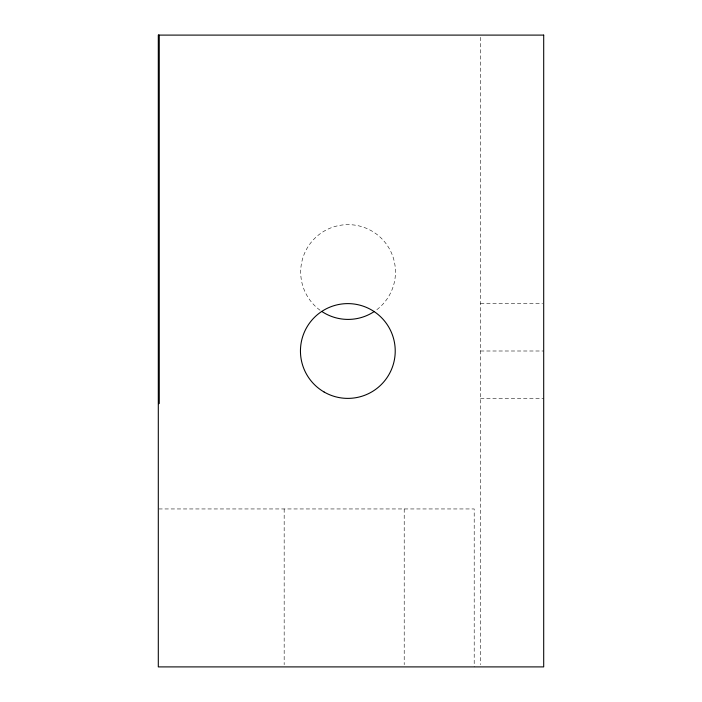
<?xml version="1.0" encoding="UTF-8"?>
<svg xmlns="http://www.w3.org/2000/svg" width="702" height="702" viewBox="0 0 702 702"><rect width="100%" height="100%" fill="white"/><g stroke="black" fill="none" stroke-linecap="round" stroke-linejoin="round"><path stroke-width="0.53" stroke-dasharray="3.51 2.63" d="M480.519 303.615L542.611 303.615M480.519 351L543.699 351M480.519 398.385L543.699 398.385M158.784 508.95L474.201 508.95L474.201 666.9M480.519 37.294L480.519 664.706M404.212 508.95L404.212 664.706M284.17 508.95L284.17 664.706M320.068 310.24A47.385 47.385 0 0 1 313.145 240.014A47.385 47.385 0 0 1 383.713 240.786A47.385 47.385 0 0 1 375.254 310.846"/><path stroke-width="1.05" d="M158.942 35.1L158.942 403.65M158.784 35.1L158.784 403.65M374.394 311.434A47.385 47.385 0 0 1 321.77 311.434M543.699 35.1L158.301 35.1L158.301 666.9L543.699 666.9L543.699 35.1M324.148 392.041A47.385 47.385 0 0 0 395.226 351A47.385 47.385 0 0 0 324.148 309.959A47.385 47.385 0 0 0 324.148 392.041"/></g></svg>
